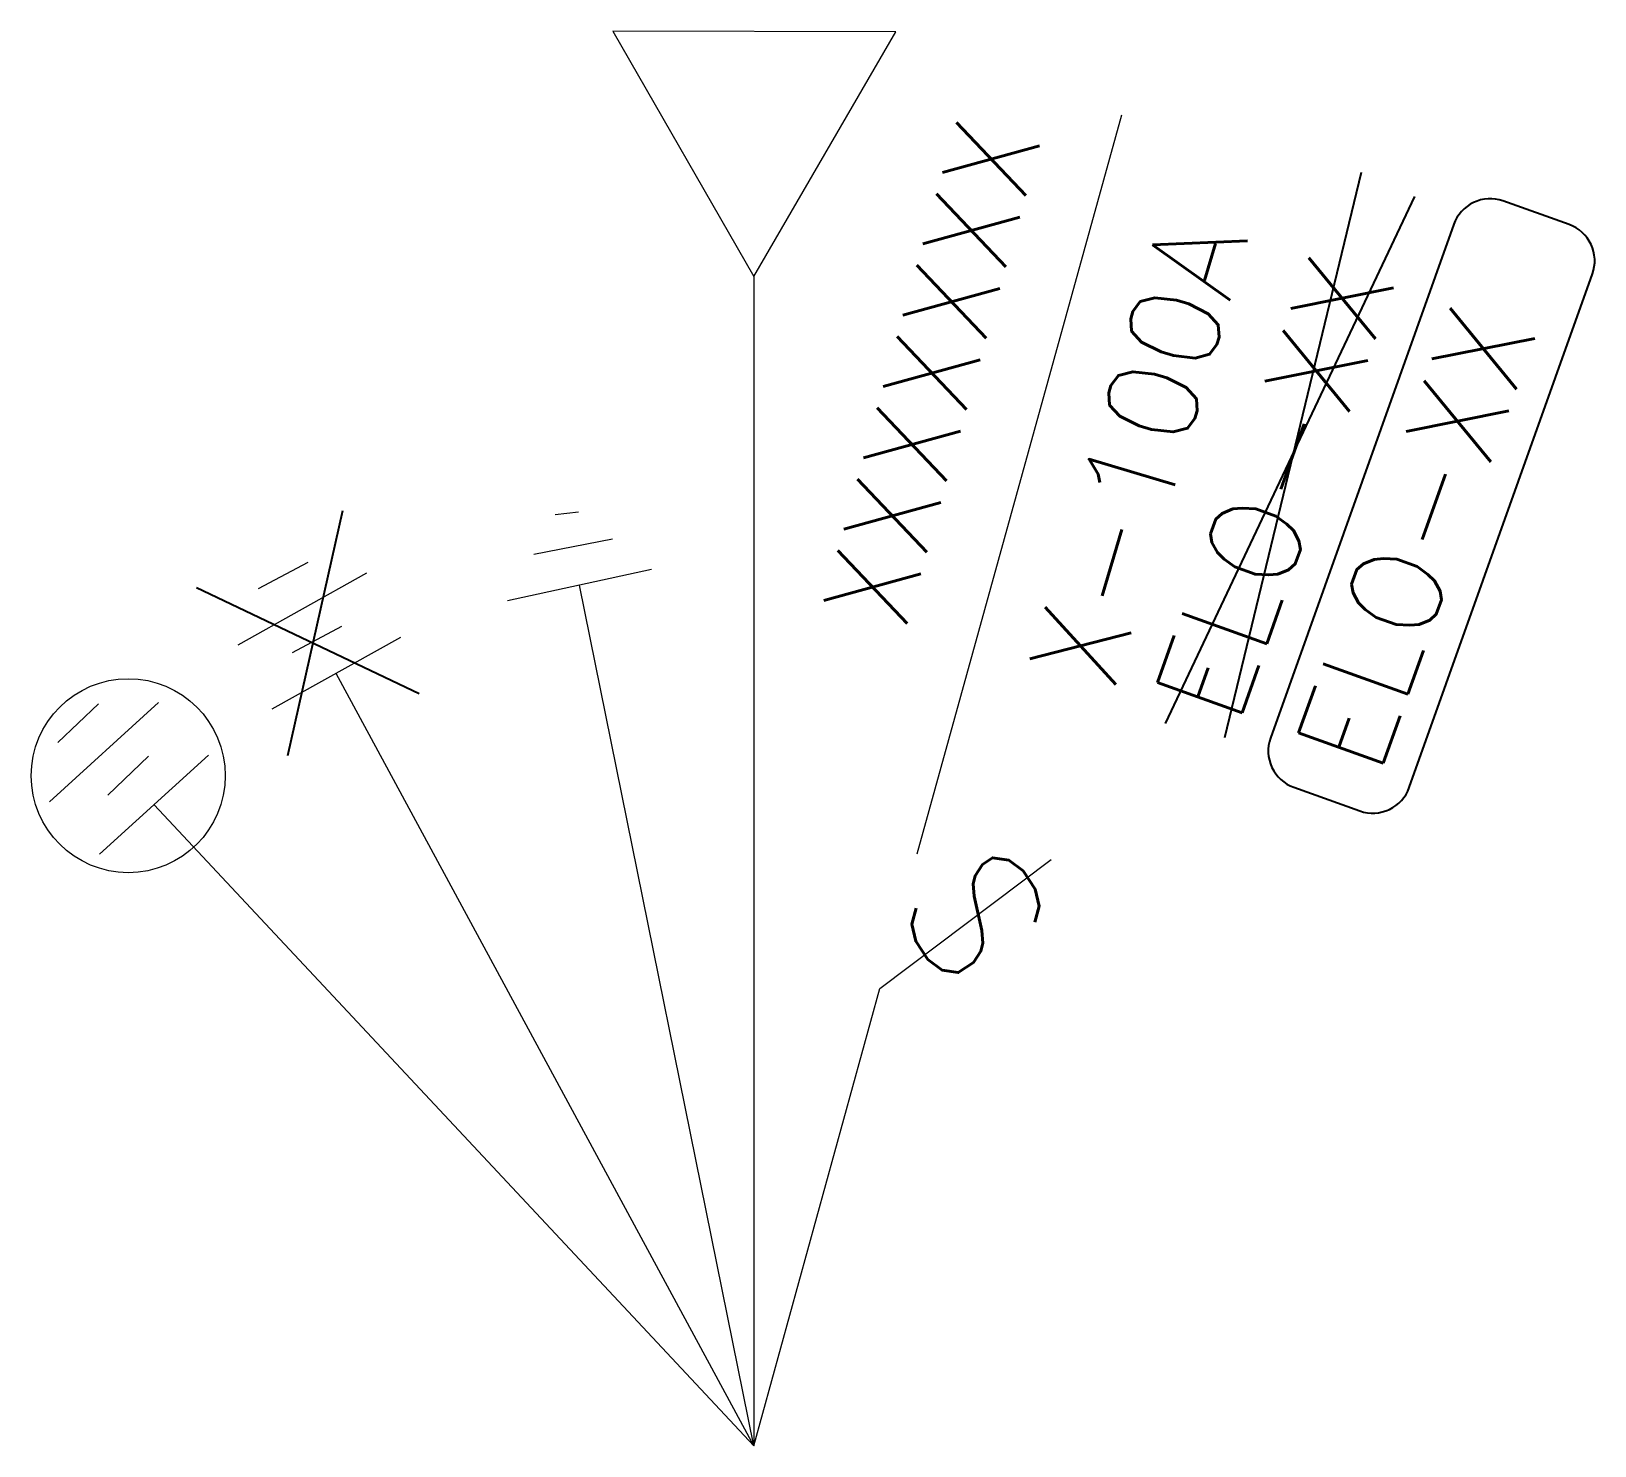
# Model space of a CAD drawing. Header units: millimetres. Extents: x -14.5 to 16.8, y 0 to 28.3.
import ezdxf
from ezdxf.enums import TextEntityAlignment as Align

# ---------------------------------------------------------------- set-up
doc = ezdxf.new("R2010")
doc.units = ezdxf.units.MM
doc.layers.add('MARCAÇÕES', color=1, linetype='Continuous')
doc.layers.add('REDE BT', color=2, linetype='Continuous', lineweight=15)
doc.styles.add('REGUA60', font='ROMANS.SHX', dxfattribs={"height": 1.8})
doc.styles.add('ROMANS', font='ROMANS.shx', dxfattribs={"height": 1.8})

# ---------------------------------------------------------------- blocks, each defined once
blk = doc.blocks.new('TRA')
at = {"layer": 'MARCAÇÕES'}
for p, q in [((3192.141, 1797.372), (3191.035, 1792.468)), ((3193.677, 1793.708), (3189.214, 1795.832))]:
    blk.add_line(p, q, dxfattribs=at)
at = {"layer": 'REDE BT'}
for p, q in [((3196.863, 1797.343), (3196.397, 1797.288)), ((3197.543, 1796.802), (3195.969, 1796.498)), ((3191.442, 1796.338), (3190.45, 1795.812)), ((3198.323, 1796.197), (3195.443, 1795.572)), ((3192.619, 1796.121), (3190.046, 1794.683)), ((3200.374, 1778.663), (3196.883, 1795.884)), ((3192.122, 1795.053), (3191.13, 1794.528)), ((3193.299, 1794.836), (3190.726, 1793.399)), ((3200.374, 1778.663), (3192.013, 1794.118)), ((3186.274, 1791.551), (3188.453, 1793.535)), ((3186.441, 1792.736), (3187.254, 1793.511)), ((3187.277, 1790.499), (3189.455, 1792.484)), ((3187.444, 1791.684), (3188.257, 1792.459)), ((3200.374, 1778.663), (3188.366, 1791.491))]:
    blk.add_line(p, q, dxfattribs=at)
blk.add_circle((3187.85, 1792.071), 1.941, dxfattribs=at)
blk = doc.blocks.new('TR')
at = {"layer": 'REDE BT'}
for p, q in [((3214.885, 1776.974), (3209.222, 1776.985)), ((3209.222, 1776.985), (3212.044, 1772.075)), ((3212.044, 1772.075), (3214.885, 1776.974)), ((3215.31, 1760.522), (3219.411, 1775.316)), ((3212.044, 1772.075), (3212.044, 1748.681)), ((3214.567, 1757.832), (3217.997, 1760.41)), ((3212.044, 1748.681), (3214.567, 1757.832))]:
    blk.add_line(p, q, dxfattribs=at)
at = {"layer": 'REDE BT', "style": 'REGUA60'}
blk.add_text('S', height=2.569, rotation=303.2881, dxfattribs=at).set_placement((3215.406, 1758.593), align=Align.CENTER)

msp = doc.modelspace()

# ---------------------------------------------------------------- linework, layer by layer
msp.add_lwpolyline([(12.133, 12.703, 0.414214), (13.119, 13.171), (16.787, 23.449, 0.414214), (16.32, 24.435), (14.995, 24.908, 0.414214), (14.01, 24.441), (10.341, 14.162, 0.414214), (10.808, 13.176)], format="xyb", close=True)
at = {"layer": 'MARCAÇÕES'}
for p, q in [((12.158, 25.479), (9.423, 14.166)), ((8.24, 14.451), (13.228, 24.996))]:
    msp.add_line(p, q, dxfattribs=at)

# ---------------------------------------------------------------- block references
for name, p in [('TR', (-3212.044, -1748.681)), ('TRA', (-3200.374, -1778.663))]:
    msp.add_blockref(name, p)

# ---------------------------------------------------------------- texts
for s, height, rotation, style, p in [('XXXXXXX', 1.728, 74.507, 'ROMANS', (3.008, 16.237)), ('X-100A', 1.8, 73.4547, 'REGUA60', (7.182, 15.012)), ('ELO-XX', 1.8, 70.3581, 'ROMANS', (9.669, 14.376)), ('ELO-XX', 1.8, 70.3581, 'ROMANS', (12.494, 13.368))]:
    msp.add_text(s, height=height, rotation=rotation, dxfattribs=dict(style=style)).set_placement(p)

doc.saveas('drawing.dxf')
